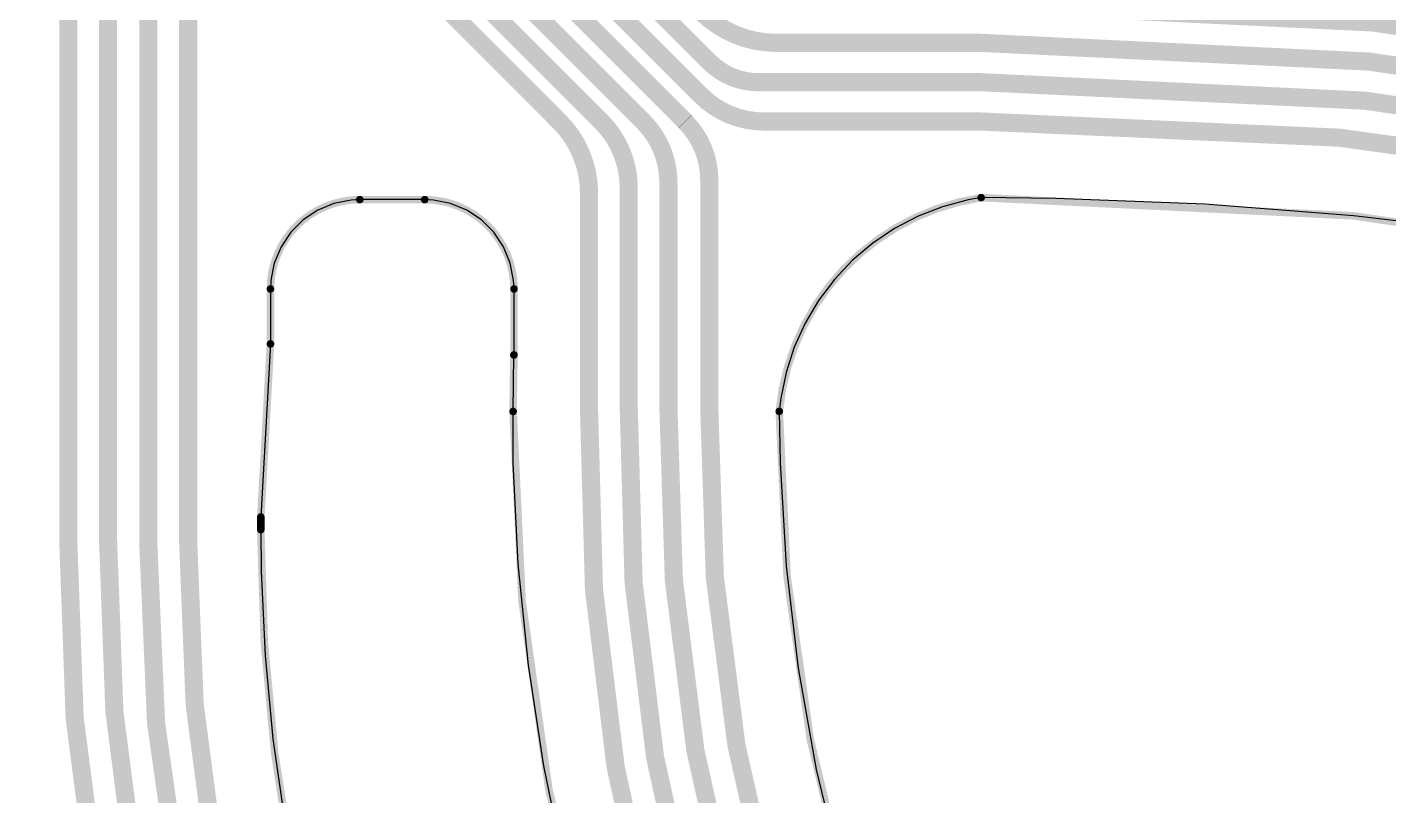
# Model space of a CAD drawing. Header units: inches. Extents: x -4.2 to 12.6, y -6.1 to 3.
# Drawn here: x 0.427 to 1.327, y -1.202 to -0.694 of the extents above; entities that cross this region are included whole.
import ezdxf

# ---------------------------------------------------------------- set-up
doc = ezdxf.new("R2010")
doc.units = ezdxf.units.IN
doc.header["$MEASUREMENT"] = 0
for name, color, linetype in [('Board Outline', 216, 'Continuous'), ('Flex_Ribbon Bottom Coverlay -Flex_Ribbon)', 7, 'Continuous'), ('Flex_Ribbon Top Coverlay -Flex_Ribbon)', 7, 'Continuous'), ('Top Layer', 1, 'Continuous')]:
    doc.layers.add(name, color=color, linetype=linetype)

msp = doc.modelspace()

# ---------------------------------------------------------------- linework, layer by layer
at = {"layer": 'Board Outline'}
for points in [[(1.1756335, -0.2698042, 0.005, 0.005, -0.4137830578576681), (4.4171563, -3.5047678, 0.005, 0.005, 0)], [(1.1768424, -0.4457883, 0.005, 0.005, -0.4136722232397825), (4.2411723, -3.5050754, 0.005, 0.005, 0)], [(1.0575817, -0.6304355, 0.005, 0.005, -0.4137590145945721), (3.7473344, -3.3148612, 0.005, 0.005, 0)], [(0.587718, -0.866791, 0.005, 0.005, -0.4142135623730951), (0.6467731, -0.8077359, 0.005, 0.005, 0)], [(0.6467731, -0.8077358, 0.005, 0.005, 0), (0.6897147, -0.8077358, 0.005, 0.005, 0)], [(0.6897147, -0.8077359, 0.005, 0.005, -0.4142135623730951), (0.7487698, -0.866791, 0.005, 0.005, 0)], [(0.9241337, -0.9477242, 0.005, 0.005, -0.3454005329415482), (1.0576195, -0.8064197, 0.005, 0.005, 0)], [(1.0576195, -0.8064198, 0.005, 0.005, -0.4137590145945721), (3.5713504, -3.3151722, 0.005, 0.005, 0)], [(0.587718, -0.9031446, 0.005, 0.005, 0), (0.587718, -0.866791, 0.005, 0.005, 0)], [(0.7487698, -0.9104114, 0.005, 0.005, 0), (0.7487698, -0.866791, 0.005, 0.005, 0)], [(0.5813447, -1.0175301, 0.005, 0.005, 0), (0.587718, -0.9031446, 0.005, 0.005, 0)], [(0.7481398, -0.9477907, 0.005, 0.005, 0), (0.7486673, -0.9104114, 0.005, 0.005, 0)], [(0.7486673, -0.9104114, 0.005, 0.005, 0), (0.7487698, -0.9104114, 0.005, 0.005, 0)], [(1.8981403, -2.092661, 0.005, 0.005, -0.3675955104976865), (0.9241338, -0.9477242, 0.005, 0.005, 0)], [(1.8698657, -2.266359, 0.005, 0.005, -0.3675955104976865), (0.7481495, -0.9477908, 0.005, 0.005, 0)], [(0.5813148, -1.025958, 0.005, 0.005, 0), (0.5813447, -1.0175301, 0.005, 0.005, 0)], [(0.6019403, -1.246454, 0.005, 0.005, -0.04666883056267564), (0.5813148, -1.025958, 0.005, 0.005, 0)], [(1.274067, -2.2879319, 0.005, 0.005, -0.30781316416133), (0.404377, -1.0337736, 0.005, 0.005, 0)]]:
    msp.add_lwpolyline(points, format="xyseb", dxfattribs=at)
for points in [[(0.6455231, -0.8077358, 0.0025, 0.0025, 1), (0.6480231, -0.8077358, 0.0025, 0.0025, 1)], [(0.6455231, -0.8077359, 0.0025, 0.0025, 1), (0.6480231, -0.8077359, 0.0025, 0.0025, 1)], [(0.6884647, -0.8077358, 0.0025, 0.0025, 1), (0.6909647, -0.8077358, 0.0025, 0.0025, 1)], [(0.6884647, -0.8077359, 0.0025, 0.0025, 1), (0.6909647, -0.8077359, 0.0025, 0.0025, 1)], [(1.0563695, -0.8064197, 0.0025, 0.0025, 1), (1.0588695, -0.8064197, 0.0025, 0.0025, 1)], [(1.0563695, -0.8064198, 0.0025, 0.0025, 1), (1.0588695, -0.8064198, 0.0025, 0.0025, 1)], [(0.586468, -0.866791, 0.0025, 0.0025, 1), (0.588968, -0.866791, 0.0025, 0.0025, 1)], [(0.586468, -0.866791, 0.0025, 0.0025, 1), (0.588968, -0.866791, 0.0025, 0.0025, 1)], [(0.7475198, -0.866791, 0.0025, 0.0025, 1), (0.7500198, -0.866791, 0.0025, 0.0025, 1)], [(0.7475198, -0.866791, 0.0025, 0.0025, 1), (0.7500198, -0.866791, 0.0025, 0.0025, 1)], [(0.586468, -0.9031446, 0.0025, 0.0025, 1), (0.588968, -0.9031446, 0.0025, 0.0025, 1)], [(0.586468, -0.9031446, 0.0025, 0.0025, 1), (0.588968, -0.9031446, 0.0025, 0.0025, 1)], [(0.7474173, -0.9104114, 0.0025, 0.0025, 1), (0.7499173, -0.9104114, 0.0025, 0.0025, 1)], [(0.7474173, -0.9104114, 0.0025, 0.0025, 1), (0.7499173, -0.9104114, 0.0025, 0.0025, 1)], [(0.7475198, -0.9104114, 0.0025, 0.0025, 1), (0.7500198, -0.9104114, 0.0025, 0.0025, 1)], [(0.7475198, -0.9104114, 0.0025, 0.0025, 1), (0.7500198, -0.9104114, 0.0025, 0.0025, 1)], [(0.9228837, -0.9477242, 0.0025, 0.0025, 1), (0.9253837, -0.9477242, 0.0025, 0.0025, 1)], [(0.9228838, -0.9477242, 0.0025, 0.0025, 1), (0.9253838, -0.9477242, 0.0025, 0.0025, 1)], [(0.7468898, -0.9477907, 0.0025, 0.0025, 1), (0.7493898, -0.9477907, 0.0025, 0.0025, 1)], [(0.7468995, -0.9477908, 0.0025, 0.0025, 1), (0.7493995, -0.9477908, 0.0025, 0.0025, 1)], [(0.5800947, -1.0175301, 0.0025, 0.0025, 1), (0.5825947, -1.0175301, 0.0025, 0.0025, 1)], [(0.5800947, -1.0175301, 0.0025, 0.0025, 1), (0.5825947, -1.0175301, 0.0025, 0.0025, 1)], [(0.5800648, -1.025958, 0.0025, 0.0025, 1), (0.5825648, -1.025958, 0.0025, 0.0025, 1)], [(0.5800648, -1.025958, 0.0025, 0.0025, 1), (0.5825648, -1.025958, 0.0025, 0.0025, 1)]]:
    msp.add_lwpolyline(points, format="xyseb", close=True, dxfattribs=at)
at = {"layer": 'Flex_Ribbon Bottom Coverlay -Flex_Ribbon)'}
for p, q in [((0.6409846, -0.8080214), (0.6296305, -0.8102799)), ((0.646773, -0.807737), (0.6409846, -0.8080214)), ((0.6897147, -0.8077369), (0.646773, -0.8077371)), ((0.646773, -0.8077371), (0.646773, -0.807737)), ((0.6955029, -0.8080212), (0.6897147, -0.8077369)), ((0.7068571, -0.8102797), (0.6955029, -0.8080212)), ((1.0490269, -0.8079536), (1.0321627, -0.8124318)), ((1.0576191, -0.8064219), (1.0490269, -0.8079536)), ((1.1069138, -0.8068948), (1.0576191, -0.8064219)), ((1.2054277, -0.8107403), (1.1069138, -0.8068948)), ((0.6189351, -0.8147101), (0.6093095, -0.8211417)), ((0.6296305, -0.8102799), (0.6189351, -0.8147101)), ((0.7175525, -0.8147099), (0.7068571, -0.8102797)), ((0.727178, -0.8211415), (0.7175525, -0.8147099)), ((1.0158974, -0.8187482), (1.0004307, -0.8268253)), ((1.0321627, -0.8124318), (1.0158974, -0.8187482)), ((1.3037151, -0.8184467), (1.2054277, -0.8107403)), ((1.4016245, -0.830002), (1.3037151, -0.8184467)), ((0.6093095, -0.8211417), (0.6011236, -0.8293276)), ((0.7353638, -0.8293275), (0.727178, -0.8211415)), ((1.0004307, -0.8268253), (0.9859525, -0.8365639)), ((0.6011236, -0.8293276), (0.594692, -0.8389532)), ((0.7417953, -0.8389531), (0.7353638, -0.8293275)), ((0.9859525, -0.8365639), (0.9726407, -0.8478445)), ((0.594692, -0.8389532), (0.5902618, -0.8496486)), ((0.7462253, -0.8496486), (0.7417953, -0.8389531)), ((0.5902618, -0.8496486), (0.5880033, -0.8610027)), ((0.7484836, -0.8610028), (0.7462253, -0.8496486)), ((0.9726407, -0.8478445), (0.9606585, -0.8605285)), ((0.5880033, -0.8610027), (0.587719, -0.866791)), ((0.7487678, -0.8667911), (0.7484836, -0.8610028)), ((0.9606585, -0.8605285), (0.950153, -0.8744602)), ((0.587719, -0.866791), (0.587719, -0.9031447)), ((0.7487688, -0.9104104), (0.7487677, -0.866791)), ((0.7487677, -0.866791), (0.7487678, -0.8667911)), ((0.950153, -0.8744602), (0.9412534, -0.8894686)), ((0.9412534, -0.8894686), (0.9340688, -0.9053695)), ((0.587719, -0.9031447), (0.5813457, -1.0175301)), ((0.9340688, -0.9053695), (0.9286874, -0.9219676)), ((0.7481387, -0.9477908), (0.7486673, -0.9104104)), ((0.7486673, -0.9104104), (0.7487688, -0.9104104)), ((0.9286874, -0.9219676), (0.9251752, -0.9390592)), ((0.9251752, -0.9390592), (0.9241346, -0.9477247)), ((0.7481516, -0.9814249), (0.7481387, -0.9477908)), ((0.9241346, -0.9477247), (0.9241328, -0.9477247)), ((0.9241328, -0.9477247), (0.9246457, -0.9817849)), ((0.751561, -1.0486068), (0.7481516, -0.9814249)), ((0.9246457, -0.9817849), (0.9286685, -1.049787)), ((0.581316, -1.0259584), (0.5813159, -1.0259584)), ((0.5813159, -1.0259584), (0.581639, -1.0536784)), ((0.5813457, -1.0175301), (0.581316, -1.0259584)), ((0.7583455, -1.1155322), (0.751561, -1.0486068)), ((0.9286685, -1.049787), (0.9366746, -1.1174359)), ((0.581639, -1.0536784), (0.5842235, -1.1090581)), ((0.5842235, -1.1090581), (0.5893869, -1.1642571)), ((0.7684879, -1.1820316), (0.7583455, -1.1155322)), ((0.9366746, -1.1174359), (0.9486363, -1.1844984)), ((0.5893869, -1.1642571), (0.5971179, -1.2191553)), ((0.7819625, -1.2479366), (0.7684879, -1.1820316)), ((0.9486363, -1.1844984), (0.9645124, -1.2507435))]:
    msp.add_line(p, q, dxfattribs=at)
at = {"layer": 'Flex_Ribbon Top Coverlay -Flex_Ribbon)'}
for p, q in [((0.6409846, -0.8080214), (0.6296305, -0.8102799)), ((0.646773, -0.807737), (0.6409846, -0.8080214)), ((0.6897147, -0.8077369), (0.646773, -0.8077371)), ((0.646773, -0.8077371), (0.646773, -0.807737)), ((0.6955029, -0.8080212), (0.6897147, -0.8077369)), ((0.7068571, -0.8102797), (0.6955029, -0.8080212)), ((1.0490269, -0.8079536), (1.0321627, -0.8124318)), ((1.0576191, -0.8064219), (1.0490269, -0.8079536)), ((1.1069138, -0.8068948), (1.0576191, -0.8064219)), ((1.2054277, -0.8107403), (1.1069138, -0.8068948)), ((0.6189351, -0.8147101), (0.6093095, -0.8211417)), ((0.6296305, -0.8102799), (0.6189351, -0.8147101)), ((0.7175525, -0.8147099), (0.7068571, -0.8102797)), ((0.727178, -0.8211415), (0.7175525, -0.8147099)), ((1.0158974, -0.8187482), (1.0004307, -0.8268253)), ((1.0321627, -0.8124318), (1.0158974, -0.8187482)), ((1.3037151, -0.8184467), (1.2054277, -0.8107403)), ((1.4016245, -0.830002), (1.3037151, -0.8184467)), ((0.6093095, -0.8211417), (0.6011236, -0.8293276)), ((0.7353638, -0.8293275), (0.727178, -0.8211415)), ((1.0004307, -0.8268253), (0.9859525, -0.8365639)), ((0.6011236, -0.8293276), (0.594692, -0.8389532)), ((0.7417953, -0.8389531), (0.7353638, -0.8293275)), ((0.9859525, -0.8365639), (0.9726407, -0.8478445)), ((0.594692, -0.8389532), (0.5902618, -0.8496486)), ((0.7462253, -0.8496486), (0.7417953, -0.8389531)), ((0.5902618, -0.8496486), (0.5880033, -0.8610027)), ((0.7484836, -0.8610028), (0.7462253, -0.8496486)), ((0.9726407, -0.8478445), (0.9606585, -0.8605285)), ((0.5880033, -0.8610027), (0.587719, -0.866791)), ((0.7487678, -0.8667911), (0.7484836, -0.8610028)), ((0.9606585, -0.8605285), (0.950153, -0.8744602)), ((0.587719, -0.866791), (0.587719, -0.9031447)), ((0.7487688, -0.9104104), (0.7487677, -0.866791)), ((0.7487677, -0.866791), (0.7487678, -0.8667911)), ((0.950153, -0.8744602), (0.9412534, -0.8894686)), ((0.9412534, -0.8894686), (0.9340688, -0.9053695)), ((0.587719, -0.9031447), (0.5813457, -1.0175301)), ((0.9340688, -0.9053695), (0.9286874, -0.9219676)), ((0.7481387, -0.9477908), (0.7486673, -0.9104104)), ((0.7486673, -0.9104104), (0.7487688, -0.9104104)), ((0.9286874, -0.9219676), (0.9251752, -0.9390592)), ((0.9251752, -0.9390592), (0.9241346, -0.9477247)), ((0.7481516, -0.9814249), (0.7481387, -0.9477908)), ((0.9241346, -0.9477247), (0.9241328, -0.9477247)), ((0.9241328, -0.9477247), (0.9246457, -0.9817849)), ((0.751561, -1.0486068), (0.7481516, -0.9814249)), ((0.9246457, -0.9817849), (0.9286685, -1.049787)), ((0.581316, -1.0259584), (0.5813159, -1.0259584)), ((0.5813159, -1.0259584), (0.581639, -1.0536784)), ((0.5813457, -1.0175301), (0.581316, -1.0259584)), ((0.7583455, -1.1155322), (0.751561, -1.0486068)), ((0.9286685, -1.049787), (0.9366746, -1.1174359)), ((0.581639, -1.0536784), (0.5842235, -1.1090581)), ((0.5842235, -1.1090581), (0.5893869, -1.1642571)), ((0.7684879, -1.1820316), (0.7583455, -1.1155322)), ((0.9366746, -1.1174359), (0.9486363, -1.1844984)), ((0.5893869, -1.1642571), (0.5971179, -1.2191553)), ((0.7819625, -1.2479366), (0.7684879, -1.1820316)), ((0.9486363, -1.1844984), (0.9645124, -1.2507435))]:
    msp.add_line(p, q, dxfattribs=at)
at = {"layer": 'Top Layer'}
for points in [[(1.1767548, -0.3171135, 0.012, 0.012, -0.4142135531895799), (4.3680327, -3.5045065, 0.012, 0.012, 0)], [(1.1767548, -0.3431134, 0.012, 0.012, -0.4142135623730951), (4.3434664, -3.5055292, 0.012, 0.012, 0)], [(0.5231095, -0.3619325, 0.012, 0.012, 0), (0.877837, -0.71666, 0.012, 0.012, 0)], [(0.4803496, -0.3746096, 0.012, 0.012, 0), (0.8618534, -0.7561134, 0.012, 0.012, 0)], [(0.5025718, -0.3691133, 0.012, 0.012, 0), (0.8723033, -0.7388448, 0.012, 0.012, 0)], [(1.1767548, -0.3691135, 0.012, 0.012, -0.4142094368040733), (4.317068, -3.5046789, 0.012, 0.012, 0)], [(0.4619277, -0.3839062, 0.012, 0.012, 0), (0.8341581, -0.7561366, 0.012, 0.012, 0)], [(0.4415723, -0.3912693, 0.012, 0.012, 0), (0.8064537, -0.7561507, 0.012, 0.012, 0)], [(0.4205037, -0.3972753, 0.012, 0.012, 0), (0.7787857, -0.756168, 0.012, 0.012, 0)], [(1.1767548, -0.3951135, 0.012, 0.012, -0.4142135529626269), (4.2917287, -3.5049737, 0.012, 0.012, 0)], [(0.4803496, -1.0331665, 0.012, 0.012, 0), (0.4803496, -0.5606429, 0.012, 0.012, 0)], [(0.5069149, -1.034668, 0.012, 0.012, 0), (0.5069149, -0.5641231, 0.012, 0.012, 0)], [(0.5332553, -1.0331921, 0.012, 0.012, 0), (0.5332553, -0.5583377, 0.012, 0.012, 0)], [(0.4540454, -1.0339284, 0.012, 0.012, 0), (0.4540454, -0.5656244, 0.012, 0.012, 0)], [(1.0577548, -0.6781135, 0.012, 0.012, -0.4142135401902004), (3.7006592, -3.3166301, 0.012, 0.012, 0)], [(0.9222511, -0.7041133, 0.012, 0.012, -0.198912367379658), (0.8723314, -0.6834359, 0.012, 0.012, 0)], [(0.9222511, -0.7041133, 0.012, 0.012, 0), (1.0577547, -0.7041133, 0.012, 0.012, 0)], [(1.0577547, -0.7041133, 0.012, 0.012, -0.4142135623730951), (3.6742856, -3.3158474, 0.012, 0.012, 0)], [(1.0577547, -0.7041133, 0.012, 0.012, 0), (1.057755, -0.7041133, 0.012, 0.012, 0)], [(0.8778644, -0.7166874, 0.012, 0.012, -0.0002105266333119955), (0.877837, -0.71666, 0.012, 0.012, 0)], [(0.9103161, -0.7301133, 0.012, 0.012, -0.1986935201867476), (0.8778644, -0.7166874, 0.012, 0.012, 0)], [(0.9103161, -0.7301133, 0.012, 0.012, 0), (1.0577634, -0.7301133, 0.012, 0.012, 0)], [(1.0577634, -0.7301133, 0.012, 0.012, -0.4142125882663787), (3.6479596, -3.3151133, 0.012, 0.012, 0)], [(0.8723149, -0.7388564, 0.012, 0.012, -6.937535763723575e-05), (0.8723033, -0.7388448, 0.012, 0.012, 0)], [(0.9139929, -0.7561132, 0.012, 0.012, -0.1988402481028272), (0.8723149, -0.7388564, 0.012, 0.012, 0)], [(0.7787857, -0.756168, 0.012, 0.012, -0.198912367379658), (0.7983632, -0.8034323, 0.012, 0.012, 0)], [(0.8064537, -0.7561507, 0.012, 0.012, -9.798517887108535e-05), (0.8064709, -0.7561679, 0.012, 0.012, 0)], [(0.8064709, -0.7561679, 0.012, 0.012, -0.1988105072917721), (0.8245893, -0.7999339, 0.012, 0.012, 0)], [(0.8341581, -0.7561366, 0.012, 0.012, -8.744985996416349e-05), (0.8341722, -0.7561507, 0.012, 0.012, 0)], [(0.8341722, -0.7561507, 0.012, 0.012, -0.1988214590485126), (0.8508512, -0.7964373, 0.012, 0.012, 0)], [(0.8618534, -0.7561134, 0.012, 0.012, -0.0001505716157366039), (0.8618766, -0.7561366, 0.012, 0.012, 0)], [(0.8618766, -0.7561366, 0.012, 0.012, -0.1987558429158092), (0.877837, -0.7947012, 0.012, 0.012, 0)], [(0.9139929, -0.7561132, 0.012, 0.012, 0), (1.0577548, -0.7561132, 0.012, 0.012, 0)], [(1.0577548, -0.7561134, 0.012, 0.012, -0.4142135738023519), (3.6232216, -3.3159647, 0.012, 0.012, 0)], [(0.8508512, -0.9459577, 0.012, 0.012, 0), (0.8508512, -0.7964373, 0.012, 0.012, 0)], [(0.877837, -0.9452403, 0.012, 0.012, 0), (0.877837, -0.7947012, 0.012, 0.012, 0)], [(0.7983632, -0.9475324, 0.012, 0.012, 0), (0.7983632, -0.8034323, 0.012, 0.012, 0)], [(0.8245893, -0.9444964, 0.012, 0.012, 0), (0.8245893, -0.7999339, 0.012, 0.012, 0)], [(1.8299123, -2.2088266, 0.012, 0.012, -0.3677962490165176), (0.7983632, -0.9475324, 0.012, 0.012, 0)], [(1.8440439, -2.1816349, 0.012, 0.012, -0.3699431621700524), (0.8245893, -0.9444964, 0.012, 0.012, 0)], [(1.8443731, -2.1531726, 0.012, 0.012, -0.3671572005448524), (0.8508512, -0.9459577, 0.012, 0.012, 0)], [(1.8673263, -2.1285684, 0.012, 0.012, -0.3712418057246866), (0.877837, -0.9452403, 0.012, 0.012, 0)], [(1.2462595, -2.2183996, 0.012, 0.012, -0.3090782491753336), (0.4540454, -1.0339284, 0.012, 0.012, 0)], [(1.2435054, -2.1889669, 0.012, 0.012, -0.3050682829378787), (0.4803496, -1.0331665, 0.012, 0.012, 0)], [(1.2474452, -2.1623511, 0.012, 0.012, -0.3019998577244808), (0.5069149, -1.034668, 0.012, 0.012, 0)], [(1.2658894, -2.1418484, 0.012, 0.012, -0.3034145428593823), (0.5332553, -1.0331921, 0.012, 0.012, 0)]]:
    msp.add_lwpolyline(points, format="xyseb", dxfattribs=at)
for points in [[(0.9192511, -0.7041133, 0.006, 0.006, 1), (0.9252511, -0.7041133, 0.006, 0.006, 1)], [(0.9192511, -0.7041133, 0.006, 0.006, 1), (0.9252511, -0.7041133, 0.006, 0.006, 1)], [(1.0547547, -0.7041133, 0.006, 0.006, 1), (1.0607547, -0.7041133, 0.006, 0.006, 1)], [(1.0547547, -0.7041133, 0.006, 0.006, 1), (1.0607547, -0.7041133, 0.006, 0.006, 1)], [(1.0547547, -0.7041133, 0.006, 0.006, 1), (1.0607547, -0.7041133, 0.006, 0.006, 1)], [(1.054755, -0.7041133, 0.006, 0.006, 1), (1.060755, -0.7041133, 0.006, 0.006, 1)], [(0.874837, -0.71666, 0.006, 0.006, 1), (0.880837, -0.71666, 0.006, 0.006, 1)], [(0.874837, -0.71666, 0.006, 0.006, 1), (0.880837, -0.71666, 0.006, 0.006, 1)], [(0.8748644, -0.7166874, 0.006, 0.006, 1), (0.8808644, -0.7166874, 0.006, 0.006, 1)], [(0.8748644, -0.7166874, 0.006, 0.006, 1), (0.8808644, -0.7166874, 0.006, 0.006, 1)], [(0.9073161, -0.7301133, 0.006, 0.006, 1), (0.9133161, -0.7301133, 0.006, 0.006, 1)], [(0.9073161, -0.7301133, 0.006, 0.006, 1), (0.9133161, -0.7301133, 0.006, 0.006, 1)], [(1.0547634, -0.7301133, 0.006, 0.006, 1), (1.0607634, -0.7301133, 0.006, 0.006, 1)], [(1.0547634, -0.7301133, 0.006, 0.006, 1), (1.0607634, -0.7301133, 0.006, 0.006, 1)], [(0.8693033, -0.7388448, 0.006, 0.006, 1), (0.8753033, -0.7388448, 0.006, 0.006, 1)], [(0.8693033, -0.7388448, 0.006, 0.006, 1), (0.8753033, -0.7388448, 0.006, 0.006, 1)], [(0.8693149, -0.7388564, 0.006, 0.006, 1), (0.8753149, -0.7388564, 0.006, 0.006, 1)], [(0.8693149, -0.7388564, 0.006, 0.006, 1), (0.8753149, -0.7388564, 0.006, 0.006, 1)], [(0.7757857, -0.756168, 0.006, 0.006, 1), (0.7817857, -0.756168, 0.006, 0.006, 1)], [(0.7757857, -0.756168, 0.006, 0.006, 1), (0.7817857, -0.756168, 0.006, 0.006, 1)], [(0.8034537, -0.7561507, 0.006, 0.006, 1), (0.8094537, -0.7561507, 0.006, 0.006, 1)], [(0.8034537, -0.7561507, 0.006, 0.006, 1), (0.8094537, -0.7561507, 0.006, 0.006, 1)], [(0.8034709, -0.7561679, 0.006, 0.006, 1), (0.8094709, -0.7561679, 0.006, 0.006, 1)], [(0.8034709, -0.7561679, 0.006, 0.006, 1), (0.8094709, -0.7561679, 0.006, 0.006, 1)], [(0.8311581, -0.7561366, 0.006, 0.006, 1), (0.8371581, -0.7561366, 0.006, 0.006, 1)], [(0.8311581, -0.7561366, 0.006, 0.006, 1), (0.8371581, -0.7561366, 0.006, 0.006, 1)], [(0.8311722, -0.7561507, 0.006, 0.006, 1), (0.8371722, -0.7561507, 0.006, 0.006, 1)], [(0.8311722, -0.7561507, 0.006, 0.006, 1), (0.8371722, -0.7561507, 0.006, 0.006, 1)], [(0.8588534, -0.7561134, 0.006, 0.006, 1), (0.8648534, -0.7561134, 0.006, 0.006, 1)], [(0.8588534, -0.7561134, 0.006, 0.006, 1), (0.8648534, -0.7561134, 0.006, 0.006, 1)], [(0.8588766, -0.7561366, 0.006, 0.006, 1), (0.8648766, -0.7561366, 0.006, 0.006, 1)], [(0.8588766, -0.7561366, 0.006, 0.006, 1), (0.8648766, -0.7561366, 0.006, 0.006, 1)], [(0.9109929, -0.7561132, 0.006, 0.006, 1), (0.9169929, -0.7561132, 0.006, 0.006, 1)], [(0.9109929, -0.7561132, 0.006, 0.006, 1), (0.9169929, -0.7561132, 0.006, 0.006, 1)], [(1.0547548, -0.7561132, 0.006, 0.006, 1), (1.0607548, -0.7561132, 0.006, 0.006, 1)], [(1.0547548, -0.7561134, 0.006, 0.006, 1), (1.0607548, -0.7561134, 0.006, 0.006, 1)], [(0.8478512, -0.7964373, 0.006, 0.006, 1), (0.8538512, -0.7964373, 0.006, 0.006, 1)], [(0.8478512, -0.7964373, 0.006, 0.006, 1), (0.8538512, -0.7964373, 0.006, 0.006, 1)], [(0.874837, -0.7947012, 0.006, 0.006, 1), (0.880837, -0.7947012, 0.006, 0.006, 1)], [(0.874837, -0.7947012, 0.006, 0.006, 1), (0.880837, -0.7947012, 0.006, 0.006, 1)], [(0.7953632, -0.8034323, 0.006, 0.006, 1), (0.8013632, -0.8034323, 0.006, 0.006, 1)], [(0.7953632, -0.8034323, 0.006, 0.006, 1), (0.8013632, -0.8034323, 0.006, 0.006, 1)], [(0.8215893, -0.7999339, 0.006, 0.006, 1), (0.8275893, -0.7999339, 0.006, 0.006, 1)], [(0.8215893, -0.7999339, 0.006, 0.006, 1), (0.8275893, -0.7999339, 0.006, 0.006, 1)], [(0.7953632, -0.9475324, 0.006, 0.006, 1), (0.8013632, -0.9475324, 0.006, 0.006, 1)], [(0.7953632, -0.9475324, 0.006, 0.006, 1), (0.8013632, -0.9475324, 0.006, 0.006, 1)], [(0.8215893, -0.9444964, 0.006, 0.006, 1), (0.8275893, -0.9444964, 0.006, 0.006, 1)], [(0.8215893, -0.9444964, 0.006, 0.006, 1), (0.8275893, -0.9444964, 0.006, 0.006, 1)], [(0.8478512, -0.9459577, 0.006, 0.006, 1), (0.8538512, -0.9459577, 0.006, 0.006, 1)], [(0.8478512, -0.9459577, 0.006, 0.006, 1), (0.8538512, -0.9459577, 0.006, 0.006, 1)], [(0.874837, -0.9452403, 0.006, 0.006, 1), (0.880837, -0.9452403, 0.006, 0.006, 1)], [(0.874837, -0.9452403, 0.006, 0.006, 1), (0.880837, -0.9452403, 0.006, 0.006, 1)], [(0.4510454, -1.0339284, 0.006, 0.006, 1), (0.4570454, -1.0339284, 0.006, 0.006, 1)], [(0.4510454, -1.0339284, 0.006, 0.006, 1), (0.4570454, -1.0339284, 0.006, 0.006, 1)], [(0.4773496, -1.0331665, 0.006, 0.006, 1), (0.4833496, -1.0331665, 0.006, 0.006, 1)], [(0.4773496, -1.0331665, 0.006, 0.006, 1), (0.4833496, -1.0331665, 0.006, 0.006, 1)], [(0.5039149, -1.034668, 0.006, 0.006, 1), (0.5099149, -1.034668, 0.006, 0.006, 1)], [(0.5039149, -1.034668, 0.006, 0.006, 1), (0.5099149, -1.034668, 0.006, 0.006, 1)], [(0.5302553, -1.0331921, 0.006, 0.006, 1), (0.5362553, -1.0331921, 0.006, 0.006, 1)], [(0.5302553, -1.0331921, 0.006, 0.006, 1), (0.5362553, -1.0331921, 0.006, 0.006, 1)]]:
    msp.add_lwpolyline(points, format="xyseb", close=True, dxfattribs=at)

doc.saveas('drawing.dxf')
